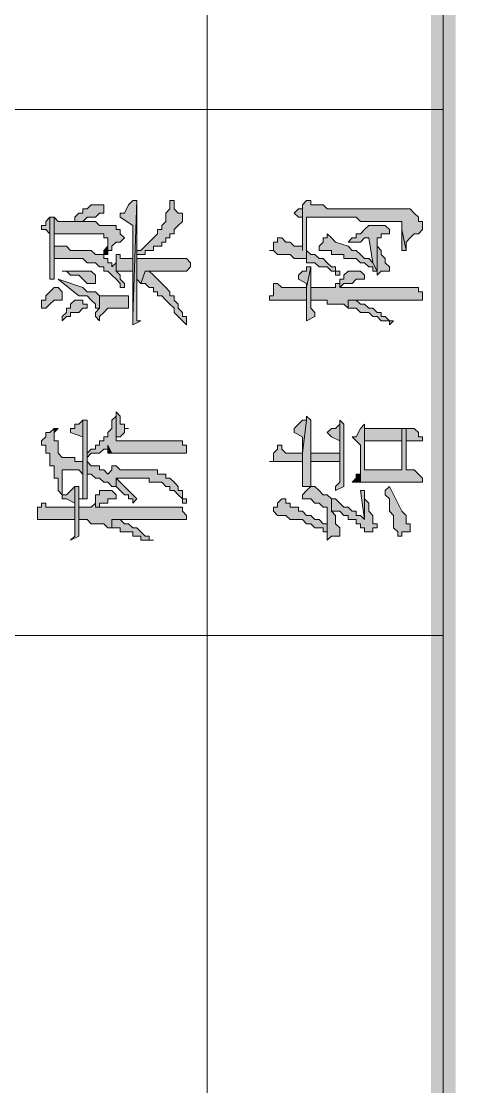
# Model space of a CAD drawing. Header units: millimetres. Extents: x 6 to 291, y 4 to 206.
# Drawn here: x 13.47 to 17.91, y 24.18 to 35.06 of the extents above; entities that cross this region are included whole.
import ezdxf

# ---------------------------------------------------------------- set-up
doc = ezdxf.new("R2010")
doc.units = ezdxf.units.MM
doc.layers.add('C00-00-00', color=7, linetype='Continuous')

msp = doc.modelspace()

# ---------------------------------------------------------------- hatches: boundary and pattern name
at = {"layer": 'C00-00-00'}
h = msp.add_hatch(color=256, dxfattribs=at)
h.dxf.hatch_style = 2
h.paths.add_polyline_path([(17.653, 8.636004), (17.907, 8.89001), (17.653, 201.083336)])
h = msp.add_hatch(color=256, dxfattribs=at)
h.dxf.hatch_style = 2
h.paths.add_polyline_path([(17.907, 8.89001), (17.653, 201.083336), (17.907, 200.787002)])
h = msp.add_hatch(color=256, dxfattribs=at)
h.dxf.hatch_style = 2
h.paths.add_polyline_path([(14.478, 33.062339), (14.605, 32.977672), (14.605, 32.046339), (14.647334, 33.231672), (14.605, 33.231672), (14.562667, 33.189339), (14.520334, 33.104672), (14.478, 33.104672)])
h = msp.add_hatch(color=256, dxfattribs=at)
h.dxf.hatch_style = 2
h.paths.add_polyline_path([(14.605, 31.961663), (14.689667, 32.003997), (14.647334, 32.003997), (14.647334, 33.231663), (14.605, 32.04633), (14.605, 32.003997)])
h = msp.add_hatch(color=256, dxfattribs=at)
h.dxf.hatch_style = 2
h.paths.add_polyline_path([(14.647334, 32.723665), (14.647334, 32.427331), (14.647334, 32.681331), (14.689667, 32.681331), (14.732, 32.681331), (14.732, 32.723665), (14.774334, 32.723665), (14.816667, 32.723665), (14.816667, 32.765998), (14.859, 32.765998), (14.901334, 32.765998), (14.901334, 32.808331), (14.943667, 32.808331), (14.943667, 32.850665), (14.986, 32.850665), (14.986, 32.892998), (15.028334, 32.892998), (15.028334, 32.935331), (15.070667, 32.977665), (15.113, 33.019998), (15.113, 33.062331), (15.113, 33.104665), (15.070667, 33.104665), (15.028334, 33.146998), (15.028334, 33.189331), (15.028334, 33.231665), (14.986, 33.231665), (14.986, 33.146998), (14.943667, 33.104665), (14.943667, 33.062331), (14.943667, 33.019998), (14.901334, 32.977665), (14.901334, 32.935331), (14.859, 32.935331), (14.859, 32.892998), (14.816667, 32.850665), (14.774334, 32.808331), (14.732, 32.765998), (14.689667, 32.723665)])
h = msp.add_hatch(color=256, dxfattribs=at)
h.dxf.hatch_style = 2
h.paths.add_polyline_path([(16.002, 32.723665), (16.044333, 32.723665), (16.086667, 32.681331), (16.171333, 32.681331), (16.213667, 32.681331), (16.256, 32.638998), (16.298333, 32.638998), (16.340667, 32.638998), (16.383, 32.638998), (16.383, 32.596665), (16.383, 33.062331), (16.425333, 33.062331), (16.806333, 33.062331), (16.848667, 33.062331), (16.891, 33.062331), (16.933333, 33.019998), (17.314333, 33.019998), (17.356667, 33.019998), (17.356667, 32.977665), (17.356667, 32.935331), (17.399, 32.723665), (17.399, 32.765998), (17.399, 32.808331), (17.441333, 32.850665), (17.483667, 32.892998), (17.526, 32.892998), (17.568333, 32.935331), (17.568333, 32.977665), (17.568333, 33.019998), (17.526, 33.019998), (17.526, 33.062331), (17.483667, 33.104665), (17.441333, 33.146998), (17.356667, 33.146998), (16.594667, 33.146998), (16.552333, 33.189331), (16.425333, 33.189331), (16.425333, 33.231665), (16.383, 33.231665), (16.340667, 33.189331), (16.340667, 32.723665), (16.340667, 32.765998), (16.298333, 32.765998), (16.256, 32.765998), (16.213667, 32.808331), (16.171333, 32.808331), (16.129, 32.850665), (16.086667, 32.850665), (16.086667, 32.808331), (16.044333, 32.808331), (16.044333, 32.765998), (16.044333, 32.723665)])
h = msp.add_hatch(color=256, dxfattribs=at)
h.dxf.hatch_style = 2
h.paths.add_polyline_path([(14.012333, 33.062339), (14.012333, 33.020006), (14.054666, 33.020006), (14.097, 33.020006), (14.139333, 33.062339), (14.181666, 33.062339), (14.224, 33.062339), (14.266333, 33.104672), (14.308666, 33.104672), (14.308666, 33.147006), (14.308666, 33.189339), (14.181666, 33.189339), (14.139333, 33.147006), (14.097, 33.147006), (14.097, 33.104672), (14.054666, 33.104672)])
h = msp.add_hatch(color=256, dxfattribs=at)
h.dxf.hatch_style = 2
h.paths.add_polyline_path([(16.256, 33.104665), (16.298333, 33.062332), (16.340666, 33.062332), (16.340666, 32.723665), (16.340666, 33.189332), (16.340666, 33.146999), (16.298333, 33.146999)])
h = msp.add_hatch(color=256, dxfattribs=at)
h.dxf.hatch_style = 2
h.paths.add_polyline_path([(13.673667, 32.935328), (13.716, 32.935328), (13.758333, 32.892995), (13.758333, 32.469661), (13.758333, 33.062328), (13.716, 33.019995), (13.716, 32.977661), (13.673667, 32.977661)])
h = msp.add_hatch(color=256, dxfattribs=at)
h.dxf.hatch_style = 2
h.paths.add_polyline_path([(13.758333, 32.427333), (13.800667, 32.427333), (13.800667, 32.469666), (13.800667, 33.062333), (13.758333, 33.062333)])
h = msp.add_hatch(color=256, dxfattribs=at)
h.dxf.hatch_style = 2
h.paths.add_polyline_path([(13.800667, 33.062339), (13.800667, 32.639006), (13.800667, 32.893006), (14.054667, 32.893006), (14.097, 32.893006), (14.308667, 32.893006), (14.308667, 32.850672), (14.351, 32.850672), (14.351, 32.808339), (14.351, 32.681339), (14.351, 32.723672), (14.393333, 32.723672), (14.393333, 32.766006), (14.435667, 32.808339), (14.478, 32.808339), (14.520333, 32.850672), (14.478, 32.893006), (14.478, 32.935339), (14.435667, 32.935339), (14.435667, 32.977672), (14.393333, 32.977672), (14.266333, 32.977672), (14.224, 33.020006), (14.012333, 33.020006), (14.012333, 33.062339), (14.012333, 33.020006), (13.97, 33.020006), (13.843, 33.020006)])
h = msp.add_hatch(color=256, dxfattribs=at)
h.dxf.hatch_style = 2
h.paths.add_polyline_path([(16.382999, 32.59667), (16.425333, 32.59667), (16.467666, 32.59667), (16.509999, 32.554336), (16.552333, 32.554336), (16.594666, 32.554336), (16.636999, 32.512003), (16.679333, 32.512003), (16.679333, 32.46967), (16.721666, 32.46967), (16.721666, 32.512003), (16.679333, 32.512003), (16.679333, 32.554336), (16.636999, 32.554336), (16.594666, 32.59667), (16.552333, 32.639003), (16.509999, 32.639003), (16.467666, 32.681336), (16.425333, 32.681336), (16.382999, 32.72367), (16.382999, 33.062336)])
h = msp.add_hatch(color=256, dxfattribs=at)
h.dxf.hatch_style = 2
h.paths.add_polyline_path([(13.800667, 32.638996), (13.927667, 32.638996), (13.97, 32.638996), (14.097, 32.638996), (14.139333, 32.596663), (14.181667, 32.596663), (14.224, 32.596663), (14.266333, 32.554329), (14.308667, 32.554329), (14.308667, 32.511996), (14.351, 32.511996), (14.393333, 32.469663), (14.435667, 32.427329), (14.478, 32.384996), (14.478, 32.342663), (14.520333, 32.342663), (14.520333, 32.384996), (14.478, 32.427329), (14.478, 32.469663), (14.435667, 32.511996), (14.435667, 32.596663), (14.393333, 32.554329), (14.393333, 32.596663), (14.351, 32.596663), (14.351, 32.638996), (14.308667, 32.638996), (14.308667, 32.681329), (14.266333, 32.681329), (14.224, 32.681329), (14.181667, 32.723663), (14.139333, 32.723663), (14.097, 32.723663), (13.97, 32.723663), (13.927667, 32.765996), (13.800667, 32.765996), (13.800667, 32.892996)])
h = msp.add_hatch(color=256, dxfattribs=at)
h.dxf.hatch_style = 2
h.paths.add_polyline_path([(16.510001, 32.723665), (16.552334, 32.723665), (16.594667, 32.723665), (16.637001, 32.723665), (16.637001, 32.681331), (16.679334, 32.681331), (16.721667, 32.681331), (16.764001, 32.681331), (16.764001, 32.638998), (16.806334, 32.638998), (16.848667, 32.638998), (16.891001, 32.638998), (16.933334, 32.596665), (16.975667, 32.596665), (17.018001, 32.554331), (17.060334, 32.554331), (17.060334, 32.511998), (17.102667, 32.511998), (17.060334, 32.596665), (17.018001, 32.638998), (16.975667, 32.638998), (16.933334, 32.681331), (16.891001, 32.723665), (16.848667, 32.723665), (16.806334, 32.765998), (16.679334, 32.808331), (16.637001, 32.850665), (16.594667, 32.892998), (16.594667, 32.850665), (16.552334, 32.850665), (16.552334, 32.808331), (16.510001, 32.765998)])
h = msp.add_hatch(color=256, dxfattribs=at)
h.dxf.hatch_style = 2
h.paths.add_polyline_path([(16.806333, 32.808333), (16.848667, 32.808333), (16.891, 32.808333), (16.933333, 32.808333), (16.975667, 32.850666), (17.018, 32.850666), (17.060333, 32.596666), (17.102667, 32.512), (17.102667, 32.850666), (17.145, 32.850666), (17.145, 32.893), (17.229667, 32.893), (17.229667, 32.935333), (17.187333, 32.977666), (17.145, 32.977666), (17.102667, 32.977666), (17.060333, 32.977666), (17.018, 32.977666), (16.975667, 32.935333), (16.933333, 32.893), (16.891, 32.893), (16.891, 32.850666), (16.848667, 32.850666)])
h = msp.add_hatch(color=256, dxfattribs=at)
h.dxf.hatch_style = 2
h.paths.add_polyline_path([(17.356666, 32.723665), (17.398999, 32.723665), (17.356666, 32.935331), (17.356666, 32.808331)])
h = msp.add_hatch(color=256, dxfattribs=at)
h.dxf.hatch_style = 2
h.paths.add_polyline_path([(14.308667, 32.681338), (14.351001, 32.681338), (14.351001, 32.808333), (14.351001, 32.766007), (14.308667, 32.723665)])
h = msp.add_hatch(color=256, dxfattribs=at)
h.dxf.hatch_style = 2
h.paths.add_polyline_path([(17.102666, 32.512001), (17.102666, 32.469668), (17.145, 32.512001), (17.187333, 32.512001), (17.229666, 32.512001), (17.229666, 32.554334), (17.187333, 32.596668), (17.187333, 32.639001), (17.145, 32.681334), (17.145, 32.723668), (17.102666, 32.766001), (17.102666, 32.808334), (17.102666, 32.850668)])
h = msp.add_hatch(color=256, dxfattribs=at)
h.dxf.hatch_style = 2
h.paths.add_polyline_path([(14.435667, 32.59667), (14.435667, 32.512003), (14.478, 32.512003), (14.605, 32.512003), (14.605, 32.639003), (14.478, 32.639003), (14.478, 32.681336), (14.435667, 32.681336), (14.435667, 32.639003)])
h = msp.add_hatch(color=256, dxfattribs=at)
h.dxf.hatch_style = 2
h.paths.add_polyline_path([(14.647334, 32.427333), (14.689667, 32.384999), (14.732, 32.511999), (15.155334, 32.511999), (15.197667, 32.554333), (15.197667, 32.596666), (15.155334, 32.638999), (14.647334, 32.638999), (14.647334, 32.681333)])
h = msp.add_hatch(color=256, dxfattribs=at)
h.dxf.hatch_style = 2
h.paths.add_polyline_path([(13.885333, 32.512001), (13.927667, 32.512001), (13.97, 32.469668), (14.012333, 32.469668), (14.054667, 32.469668), (14.097, 32.427334), (14.139333, 32.385001), (14.181667, 32.385001), (14.224, 32.385001), (14.224, 32.427334), (14.224, 32.469668), (14.181667, 32.512001), (14.054667, 32.512001), (14.012333, 32.512001)])
h = msp.add_hatch(color=256, dxfattribs=at)
h.dxf.hatch_style = 2
h.paths.add_polyline_path([(14.689667, 32.385006), (14.732, 32.385006), (14.774333, 32.342673), (14.816667, 32.342673), (14.816667, 32.30034), (14.859, 32.30034), (14.859, 32.258006), (14.901333, 32.258006), (14.943667, 32.215673), (14.986, 32.17334), (15.028333, 32.131006), (15.028333, 32.088673), (15.070667, 32.04634), (15.113, 32.004006), (15.155333, 31.961673), (15.155333, 32.004006), (15.155333, 32.04634), (15.113, 32.04634), (15.113, 32.088673), (15.070667, 32.131006), (15.070667, 32.17334), (15.028333, 32.215673), (15.028333, 32.258006), (14.986, 32.258006), (14.986, 32.30034), (14.943667, 32.342673), (14.901333, 32.385006), (14.859, 32.42734), (14.816667, 32.469673), (14.774333, 32.512006), (14.732, 32.512006)])
h = msp.add_hatch(color=256, dxfattribs=at)
h.dxf.hatch_style = 2
h.paths.add_polyline_path([(16.298333, 32.427333), (16.382999, 32.384999), (16.382999, 32.342666), (16.425333, 32.554333), (16.382999, 32.554333), (16.382999, 32.511999), (16.340666, 32.511999), (16.298333, 32.469666)])
h = msp.add_hatch(color=256, dxfattribs=at)
h.dxf.hatch_style = 2
h.paths.add_polyline_path([(16.382999, 32.004006), (16.467666, 32.046339), (16.467666, 32.088672), (16.425333, 32.131006), (16.425333, 32.554339), (16.382999, 32.342672)])
h = msp.add_hatch(color=256, dxfattribs=at)
h.dxf.hatch_style = 2
h.paths.add_polyline_path([(16.721667, 32.385006), (16.721667, 32.342673), (16.764, 32.385006), (16.806334, 32.385006), (16.848667, 32.385006), (16.891, 32.42734), (16.933334, 32.42734), (16.975667, 32.42734), (16.975667, 32.469673), (16.933334, 32.512006), (16.806334, 32.512006), (16.764, 32.469673), (16.764, 32.42734), (16.721667, 32.42734)])
h = msp.add_hatch(color=256, dxfattribs=at)
h.dxf.hatch_style = 2
h.paths.add_polyline_path([(13.673667, 32.131001), (13.716, 32.131001), (13.758333, 32.173334), (13.800667, 32.215667), (13.843, 32.215667), (13.885333, 32.215667), (13.885333, 32.258001), (13.885333, 32.300334), (13.843, 32.342667), (13.800667, 32.342667), (13.758333, 32.300334), (13.716, 32.258001), (13.716, 32.215667), (13.673667, 32.215667), (13.673667, 32.173334)])
h = msp.add_hatch(color=256, dxfattribs=at)
h.dxf.hatch_style = 2
h.paths.add_polyline_path([(13.843, 32.427333), (14.054667, 32.257999), (14.097, 32.257999), (14.139333, 32.257999), (14.181667, 32.215666), (14.224, 32.173333), (14.224, 32.130999), (14.266333, 32.130999), (14.266333, 32.257999), (14.224, 32.300333), (14.181667, 32.300333), (14.139333, 32.300333), (14.097, 32.342666)])
h = msp.add_hatch(color=256, dxfattribs=at)
h.dxf.hatch_style = 2
h.paths.add_polyline_path([(16.002, 32.215669), (16.383, 32.215669), (16.383, 32.088669), (16.383, 32.342669), (16.129, 32.342669), (16.086667, 32.385002), (16.044333, 32.385002), (16.044333, 32.342669), (16.044333, 32.300336), (16.044333, 32.258002), (16.002, 32.258002)])
h = msp.add_hatch(color=256, dxfattribs=at)
h.dxf.hatch_style = 2
h.paths.add_polyline_path([(16.425334, 32.342664), (16.425334, 32.215664), (16.467667, 32.215664), (16.510001, 32.215664), (16.552334, 32.215664), (16.594667, 32.215664), (16.594667, 32.173331), (16.679334, 32.173331), (16.721667, 32.173331), (16.764001, 32.173331), (16.806334, 32.130997), (16.806334, 32.215664), (17.568334, 32.215664), (17.568334, 32.257997), (17.568334, 32.300331), (17.526001, 32.300331), (17.526001, 32.342664), (16.721667, 32.342664), (16.721667, 32.384997), (16.679334, 32.384997), (16.679334, 32.342664)])
h = msp.add_hatch(color=256, dxfattribs=at)
h.dxf.hatch_style = 2
h.paths.add_polyline_path([(14.223999, 32.046332), (14.266333, 32.003999), (14.266333, 32.046332), (14.308666, 32.088665), (14.350999, 32.130999), (14.520333, 32.130999), (14.562666, 32.130999), (14.562666, 32.173332), (14.562666, 32.215665), (14.562666, 32.257999), (14.477999, 32.257999), (14.435666, 32.257999), (14.350999, 32.257999), (14.308666, 32.257999), (14.266333, 32.257999), (14.266333, 32.130999), (14.223999, 32.088665)])
h = msp.add_hatch(color=256, dxfattribs=at)
h.dxf.hatch_style = 2
h.paths.add_polyline_path([(13.885333, 32.004006), (13.927667, 32.046339), (13.97, 32.046339), (13.97, 32.088672), (14.012333, 32.088672), (14.054667, 32.088672), (14.097, 32.131006), (14.139333, 32.131006), (14.139333, 32.173339), (14.097, 32.173339), (14.097, 32.215672), (14.012333, 32.215672), (13.97, 32.173339), (13.97, 32.131006), (13.927667, 32.131006), (13.927667, 32.088672), (13.885333, 32.046339)])
h = msp.add_hatch(color=256, dxfattribs=at)
h.dxf.hatch_style = 2
h.paths.add_polyline_path([(16.806333, 32.131001), (16.848667, 32.131001), (16.891, 32.131001), (16.933333, 32.088667), (16.975667, 32.088667), (17.018, 32.088667), (17.060333, 32.046334), (17.102667, 32.046334), (17.145, 32.004001), (17.187333, 32.004001), (17.229667, 32.004001), (17.229667, 31.961667), (17.272, 32.004001), (17.229667, 32.004001), (17.187333, 32.046334), (17.145, 32.046334), (17.145, 32.088667), (17.102667, 32.088667), (17.060333, 32.131001), (17.018, 32.131001), (16.975667, 32.173334), (16.933333, 32.173334), (16.891, 32.215667), (16.848667, 32.215667), (16.806333, 32.215667)])
h = msp.add_hatch(color=256, dxfattribs=at)
h.dxf.hatch_style = 2
h.paths.add_polyline_path([(14.139333, 30.64934), (14.139333, 30.607007), (14.181666, 30.64934), (14.224, 30.64934), (14.266333, 30.64934), (14.308666, 30.691674), (14.351, 30.691674), (14.351, 30.734007), (14.393333, 30.64934), (15.155333, 30.64934), (15.155333, 30.691674), (15.155333, 30.734007), (15.113, 30.734007), (15.113, 30.77634), (15.070666, 30.77634), (14.435666, 30.77634), (14.435666, 31.072674), (14.435666, 31.03034), (14.393333, 30.988007), (14.393333, 30.945674), (14.393333, 30.90334), (14.351, 30.861007), (14.351, 30.818674), (14.308666, 30.818674), (14.308666, 30.77634), (14.266333, 30.77634), (14.266333, 30.734007), (14.224, 30.734007), (14.224, 30.691674), (14.181666, 30.691674)])
h = msp.add_hatch(color=256, dxfattribs=at)
h.dxf.hatch_style = 2
h.paths.add_polyline_path([(14.435667, 31.072667), (14.435667, 30.776334), (14.435667, 30.818667), (14.478, 30.818667), (14.520334, 30.861001), (14.520334, 30.903334), (14.562667, 30.903334), (14.520334, 30.903334), (14.520334, 30.945667), (14.478, 30.945667), (14.478, 30.988001), (14.478, 31.030334)])
h = msp.add_hatch(color=256, dxfattribs=at)
h.dxf.hatch_style = 2
h.paths.add_polyline_path([(13.97, 30.861004), (14.097, 30.81867), (14.097, 30.226004), (14.097, 30.988004), (14.054666, 30.94567), (14.012333, 30.94567), (14.012333, 30.903337), (13.97, 30.903337)])
h = msp.add_hatch(color=256, dxfattribs=at)
h.dxf.hatch_style = 2
h.paths.add_polyline_path([(14.054666, 30.183671), (14.139333, 30.183671), (14.139333, 30.226004), (14.139333, 30.988004), (14.097, 30.988004), (14.097, 30.183671)])
h = msp.add_hatch(color=256, dxfattribs=at)
h.dxf.hatch_style = 2
h.paths.add_polyline_path([(16.256, 30.861004), (16.340666, 30.81867), (16.340666, 30.649337), (16.383, 30.988004), (16.340666, 30.988004), (16.256, 30.903337)])
h = msp.add_hatch(color=256, dxfattribs=at)
h.dxf.hatch_style = 2
h.paths.add_polyline_path([(16.340666, 30.310666), (16.425333, 30.310666), (16.425333, 30.987999), (16.382999, 31.030333), (16.382999, 30.987999), (16.340666, 30.649333)])
h = msp.add_hatch(color=256, dxfattribs=at)
h.dxf.hatch_style = 2
h.paths.add_polyline_path([(16.594667, 30.861004), (16.637, 30.81867), (16.721667, 30.776337), (16.721667, 30.353004), (16.721667, 30.94567), (16.679334, 30.903337), (16.637, 30.903337)])
h = msp.add_hatch(color=256, dxfattribs=at)
h.dxf.hatch_style = 2
h.paths.add_polyline_path([(16.679334, 30.26834), (16.764, 30.310673), (16.764, 30.945673), (16.721667, 30.988006), (16.721667, 30.945673), (16.721667, 30.353006), (16.679334, 30.310673)])
h = msp.add_hatch(color=256, dxfattribs=at)
h.dxf.hatch_style = 2
h.paths.add_polyline_path([(16.848667, 30.818661), (16.891, 30.776328), (16.933333, 30.733995), (16.933333, 30.352995), (16.975667, 30.352995), (17.568333, 30.352995), (17.568333, 30.395328), (17.526, 30.437661), (17.483667, 30.479995), (17.399, 30.479995), (17.399, 30.776328), (17.399, 30.903328), (17.356667, 30.903328), (17.356667, 30.479995), (16.975667, 30.479995), (16.975667, 30.776328), (16.975667, 30.903328), (16.975667, 30.945661), (16.933333, 30.903328), (16.891, 30.818661)])
h = msp.add_hatch(color=256, dxfattribs=at)
h.dxf.hatch_style = 2
h.paths.add_polyline_path([(13.673667, 30.776335), (13.673667, 30.734002), (13.716, 30.734002), (13.716, 30.691669), (13.716, 30.649335), (13.758333, 30.649335), (13.758333, 30.607002), (13.758333, 30.522335), (13.800667, 30.522335), (13.800667, 30.480002), (13.800667, 30.395335), (13.843, 30.395335), (13.843, 30.353002), (13.843, 30.310669), (13.843, 30.268335), (13.885333, 30.226002), (13.885333, 30.480002), (13.927667, 30.480002), (13.97, 30.480002), (14.012333, 30.480002), (14.054667, 30.480002), (14.097, 30.437669), (14.097, 30.564669), (14.054667, 30.564669), (14.012333, 30.564669), (14.012333, 30.607002), (13.97, 30.607002), (13.927667, 30.607002), (13.885333, 30.607002), (13.843, 30.649335), (13.843, 30.691669), (13.843, 30.776335), (13.800667, 30.776335), (13.800667, 30.903335), (13.758333, 30.861002), (13.716, 30.861002), (13.716, 30.818669)])
h = msp.add_hatch(color=256, dxfattribs=at)
h.dxf.hatch_style = 2
h.paths.add_polyline_path([(13.800667, 30.90333), (13.800667, 30.818661), (13.800667, 30.861004), (13.843, 30.90333)])
h = msp.add_hatch(color=256, dxfattribs=at)
h.dxf.hatch_style = 2
h.paths.add_polyline_path([(16.975668, 30.90333), (16.975668, 30.77633), (17.356668, 30.77633), (17.356668, 30.479997), (17.356668, 30.90333), (17.018001, 30.90333)])
h = msp.add_hatch(color=256, dxfattribs=at)
h.dxf.hatch_style = 2
h.paths.add_polyline_path([(17.399001, 30.90333), (17.399001, 30.77633), (17.526001, 30.77633), (17.568334, 30.77633), (17.568334, 30.818663), (17.526001, 30.818663), (17.526001, 30.860997), (17.483667, 30.90333)])
h = msp.add_hatch(color=256, dxfattribs=at)
h.dxf.hatch_style = 2
h.paths.add_polyline_path([(14.351001, 30.64934), (14.393334, 30.64934), (14.351001, 30.734009), (14.351001, 30.691666)])
h = msp.add_hatch(color=256, dxfattribs=at)
h.dxf.hatch_style = 2
h.paths.add_polyline_path([(16.002, 30.564672), (16.340667, 30.564672), (16.340667, 30.395338), (16.340667, 30.649338), (16.171333, 30.649338), (16.129, 30.691672), (16.129, 30.734005), (16.086667, 30.734005), (16.086667, 30.691672), (16.044333, 30.649338), (16.044333, 30.607005), (16.044333, 30.564672)])
h = msp.add_hatch(color=256, dxfattribs=at)
h.dxf.hatch_style = 2
h.paths.add_polyline_path([(16.721667, 30.564672), (16.721667, 30.64934), (16.425334, 30.64934), (16.425334, 30.564672)])
h = msp.add_hatch(color=256, dxfattribs=at)
h.dxf.hatch_style = 2
h.paths.add_polyline_path([(14.139333, 30.564672), (14.139333, 30.437672), (14.181666, 30.437672), (14.224, 30.395338), (14.266333, 30.395338), (14.308666, 30.353005), (14.351, 30.353005), (14.393333, 30.310672), (14.435666, 30.310672), (14.435666, 30.395338), (14.774333, 30.395338), (14.774333, 30.353005), (14.816666, 30.353005), (14.859, 30.353005), (14.901333, 30.353005), (14.943666, 30.310672), (14.986, 30.310672), (14.986, 30.268338), (15.028333, 30.268338), (15.070666, 30.226005), (15.113, 30.183672), (15.113, 30.141338), (15.155333, 30.141338), (15.155333, 30.183672), (15.113, 30.183672), (15.113, 30.226005), (15.113, 30.268338), (15.070666, 30.268338), (15.070666, 30.310672), (15.028333, 30.353005), (14.986, 30.395338), (14.943666, 30.395338), (14.943666, 30.437672), (14.901333, 30.437672), (14.859, 30.437672), (14.859, 30.480005), (14.774333, 30.480005), (14.478, 30.480005), (14.435666, 30.522338), (14.393333, 30.522338), (14.393333, 30.480005), (14.351, 30.437672), (14.308666, 30.480005), (14.266333, 30.480005), (14.266333, 30.522338), (14.224, 30.522338), (14.181666, 30.522338)])
h = msp.add_hatch(color=256, dxfattribs=at)
h.dxf.hatch_style = 2
h.paths.add_polyline_path([(13.885333, 30.225997), (13.885333, 30.268331), (13.885333, 30.395331), (13.885333, 30.437664), (13.885333, 30.479997)])
h = msp.add_hatch(color=256, dxfattribs=at)
h.dxf.hatch_style = 2
h.paths.add_polyline_path([(14.435667, 30.310666), (14.478, 30.268333), (14.520334, 30.225999), (14.562667, 30.225999), (14.562667, 30.183666), (14.605, 30.183666), (14.605, 30.141333), (14.647334, 30.183666), (14.605, 30.225999), (14.562667, 30.268333), (14.520334, 30.310666), (14.478, 30.352999), (14.435667, 30.395333)])
h = msp.add_hatch(color=256, dxfattribs=at)
h.dxf.hatch_style = 2
h.paths.add_polyline_path([(16.848667, 30.353008), (16.933333, 30.353008), (16.933333, 30.480008), (16.933333, 30.437675), (16.891, 30.437675), (16.891, 30.395342)])
h = msp.add_hatch(color=256, dxfattribs=at)
h.dxf.hatch_style = 2
h.paths.add_polyline_path([(13.885333, 30.183671), (13.927667, 30.183671), (14.012333, 30.141338), (14.012333, 30.099004), (14.012333, 30.310671), (13.927667, 30.226004), (13.885333, 30.226004)])
h = msp.add_hatch(color=256, dxfattribs=at)
h.dxf.hatch_style = 2
h.paths.add_polyline_path([(13.97, 29.760328), (14.054666, 29.802661), (14.054666, 30.310661), (14.012333, 30.310661), (14.012333, 30.098995), (14.012333, 29.802661)])
h = msp.add_hatch(color=256, dxfattribs=at)
h.dxf.hatch_style = 2
h.paths.add_polyline_path([(16.340666, 30.183671), (16.382999, 30.183671), (16.425333, 30.183671), (16.467666, 30.141338), (16.509999, 30.141338), (16.552333, 30.099004), (16.594666, 30.099004), (16.594666, 29.929671), (16.594666, 29.760338), (16.636999, 29.802671), (16.679333, 29.802671), (16.721666, 29.802671), (16.721666, 29.845004), (16.721666, 29.887338), (16.679333, 29.929671), (16.679333, 29.972004), (16.679333, 30.014338), (16.636999, 30.056671), (16.636999, 30.183671), (16.594666, 30.226004), (16.552333, 30.226004), (16.509999, 30.268338), (16.467666, 30.310671), (16.425333, 30.310671), (16.382999, 30.268338), (16.340666, 30.226004)])
h = msp.add_hatch(color=256, dxfattribs=at)
h.dxf.hatch_style = 2
h.paths.add_polyline_path([(17.187333, 30.26834), (17.187333, 30.226006), (17.229666, 30.183673), (17.229666, 30.14134), (17.229666, 30.099006), (17.229666, 30.056673), (17.272, 30.01434), (17.272, 29.972006), (17.272, 29.929673), (17.272, 29.88734), (17.314333, 29.845006), (17.314333, 29.802673), (17.356666, 29.802673), (17.356666, 29.845006), (17.399, 29.845006), (17.441333, 29.845006), (17.441333, 29.88734), (17.441333, 29.929673), (17.399, 29.929673), (17.399, 29.972006), (17.399, 30.01434), (17.356666, 30.056673), (17.229666, 30.310673)])
h = msp.add_hatch(color=256, dxfattribs=at)
h.dxf.hatch_style = 2
h.paths.add_polyline_path([(14.054666, 30.099002), (14.054666, 29.972002), (14.139333, 29.972002), (14.181666, 29.929669), (14.224, 29.929669), (14.266333, 29.929669), (14.308666, 29.929669), (14.351, 29.887336), (14.393333, 29.887336), (14.393333, 29.972002), (15.155333, 29.972002), (15.155333, 30.014336), (15.113, 30.056669), (15.113, 30.099002), (15.070666, 30.099002), (14.224, 30.099002), (14.224, 30.183669), (14.224, 30.141336), (14.181666, 30.099002)])
h = msp.add_hatch(color=256, dxfattribs=at)
h.dxf.hatch_style = 2
h.paths.add_polyline_path([(14.223999, 30.183671), (14.223999, 30.099004), (14.266333, 30.099004), (14.266333, 30.141338), (14.308666, 30.141338), (14.350999, 30.141338), (14.350999, 30.183671), (14.393333, 30.183671), (14.435666, 30.183671), (14.435666, 30.226004), (14.393333, 30.268338), (14.350999, 30.268338), (14.308666, 30.268338), (14.266333, 30.268338), (14.266333, 30.226004), (14.223999, 30.226004)])
h = msp.add_hatch(color=256, dxfattribs=at)
h.dxf.hatch_style = 2
h.paths.add_polyline_path([(16.044333, 30.056676), (16.086666, 30.014343), (16.129, 30.014343), (16.171333, 30.014343), (16.213666, 29.97201), (16.256, 29.97201), (16.298333, 29.97201), (16.340666, 29.97201), (16.383, 29.929676), (16.425333, 29.929676), (16.467666, 29.887343), (16.51, 29.887343), (16.552333, 29.887343), (16.552333, 29.84501), (16.594666, 29.84501), (16.594666, 29.802676), (16.594666, 29.760343), (16.594666, 29.929676), (16.552333, 29.929676), (16.51, 29.97201), (16.467666, 29.97201), (16.425333, 30.014343), (16.383, 30.014343), (16.340666, 30.056676), (16.298333, 30.056676), (16.298333, 30.09901), (16.256, 30.09901), (16.213666, 30.09901), (16.213666, 30.141343), (16.171333, 30.141343), (16.171333, 30.183676), (16.129, 30.183676), (16.086666, 30.141343), (16.086666, 30.09901), (16.044333, 30.09901)])
h = msp.add_hatch(color=256, dxfattribs=at)
h.dxf.hatch_style = 2
h.paths.add_polyline_path([(16.637, 30.183671), (16.637, 30.056671), (16.679334, 30.056671), (16.721667, 30.056671), (16.764, 30.014338), (16.806334, 30.014338), (16.806334, 29.972004), (16.848667, 29.972004), (16.891, 29.972004), (16.891, 29.929671), (16.933334, 29.929671), (16.933334, 29.887338), (16.975667, 29.887338), (16.975667, 29.845004), (17.060334, 29.845004), (17.060334, 29.887338), (17.102667, 29.887338), (17.102667, 29.929671), (17.060334, 29.929671), (17.060334, 29.972004), (17.060334, 30.014338), (17.018, 30.056671), (17.018, 30.099004), (17.018, 30.141338), (16.975667, 30.183671), (16.975667, 30.226004), (16.975667, 30.268338), (16.975667, 29.972004), (16.933334, 30.014338), (16.891, 30.014338), (16.891, 30.056671), (16.848667, 30.056671), (16.806334, 30.099004), (16.764, 30.099004), (16.721667, 30.141338), (16.679334, 30.183671)])
h = msp.add_hatch(color=256, dxfattribs=at)
h.dxf.hatch_style = 2
h.paths.add_polyline_path([(16.933333, 30.26834), (16.975668, 29.972008), (16.975668, 30.26834)])
h = msp.add_hatch(color=256, dxfattribs=at)
h.dxf.hatch_style = 2
h.paths.add_polyline_path([(13.631333, 29.972008), (14.012333, 29.972008), (14.012333, 29.845008), (14.012333, 30.099008), (13.716, 30.099008), (13.716, 30.141341), (13.673667, 30.141341), (13.673667, 30.099008), (13.631333, 30.099008), (13.631333, 30.056674), (13.631333, 30.014341)])
h = msp.add_hatch(color=256, dxfattribs=at)
h.dxf.hatch_style = 2
h.paths.add_polyline_path([(14.393334, 29.887339), (14.435667, 29.887339), (14.478001, 29.887339), (14.478001, 29.845006), (14.520334, 29.845006), (14.562667, 29.845006), (14.605001, 29.845006), (14.605001, 29.802672), (14.647334, 29.802672), (14.689667, 29.802672), (14.689667, 29.760339), (14.732001, 29.760339), (14.774334, 29.760339), (14.816667, 29.760339), (14.774334, 29.760339), (14.774334, 29.802672), (14.732001, 29.802672), (14.689667, 29.845006), (14.647334, 29.887339), (14.605001, 29.887339), (14.562667, 29.929672), (14.520334, 29.929672), (14.478001, 29.972006), (14.435667, 29.972006), (14.393334, 29.972006)])

# ---------------------------------------------------------------- linework, layer by layer
at = {"layer": 'C00-00-00', "lineweight": 15}
for points in [[(17.779999, 141.859001), (17.779999, 8.762999)], [(15.367001, 28.786663), (15.367001, 48.810328)], [(17.779999, 34.162999), (10.583333, 34.162999)], [(17.779999, 28.786663), (10.583333, 28.786663)], [(17.779999, 28.786663), (10.583333, 28.786663)], [(15.367001, 8.762999), (15.367001, 28.786663)]]:
    msp.add_lwpolyline(points, dxfattribs=at)
at = {"layer": 'C00-00-00', "lineweight": 13}
for points in [[(14.478, 33.062339), (14.605, 32.977672), (14.605, 32.046339), (14.647334, 33.231672), (14.605, 33.231672), (14.562667, 33.189339), (14.520334, 33.104672), (14.478, 33.104672)], [(14.605, 31.961663), (14.689667, 32.003997), (14.647334, 32.003997), (14.647334, 33.231663), (14.605, 32.04633), (14.605, 32.003997)], [(14.647334, 32.723665), (14.647334, 32.427331), (14.647334, 32.681331), (14.689667, 32.681331), (14.732, 32.681331), (14.732, 32.723665), (14.774334, 32.723665), (14.816667, 32.723665), (14.816667, 32.765998), (14.859, 32.765998), (14.901334, 32.765998), (14.901334, 32.808331), (14.943667, 32.808331), (14.943667, 32.850665), (14.986, 32.850665), (14.986, 32.892998), (15.028334, 32.892998), (15.028334, 32.935331), (15.070667, 32.977665), (15.113, 33.019998), (15.113, 33.062331), (15.113, 33.104665), (15.070667, 33.104665), (15.028334, 33.146998), (15.028334, 33.189331), (15.028334, 33.231665), (14.986, 33.231665), (14.986, 33.146998), (14.943667, 33.104665), (14.943667, 33.062331), (14.943667, 33.019998), (14.901334, 32.977665), (14.901334, 32.935331), (14.859, 32.935331), (14.859, 32.892998), (14.816667, 32.850665), (14.774334, 32.808331), (14.732, 32.765998), (14.689667, 32.723665)], [(16.002, 32.723665), (16.044333, 32.723665), (16.086667, 32.681331), (16.171333, 32.681331), (16.213667, 32.681331), (16.256, 32.638998), (16.298333, 32.638998), (16.340667, 32.638998), (16.383, 32.638998), (16.383, 32.596665), (16.383, 33.062331), (16.425333, 33.062331), (16.806333, 33.062331), (16.848667, 33.062331), (16.891, 33.062331), (16.933333, 33.019998), (17.314333, 33.019998), (17.356667, 33.019998), (17.356667, 32.977665), (17.356667, 32.935331), (17.399, 32.723665), (17.399, 32.765998), (17.399, 32.808331), (17.441333, 32.850665), (17.483667, 32.892998), (17.526, 32.892998), (17.568333, 32.935331), (17.568333, 32.977665), (17.568333, 33.019998), (17.526, 33.019998), (17.526, 33.062331), (17.483667, 33.104665), (17.441333, 33.146998), (17.356667, 33.146998), (16.594667, 33.146998), (16.552333, 33.189331), (16.425333, 33.189331), (16.425333, 33.231665), (16.383, 33.231665), (16.340667, 33.189331), (16.340667, 32.723665), (16.340667, 32.765998), (16.298333, 32.765998), (16.256, 32.765998), (16.213667, 32.808331), (16.171333, 32.808331), (16.129, 32.850665), (16.086667, 32.850665), (16.086667, 32.808331), (16.044333, 32.808331), (16.044333, 32.765998), (16.044333, 32.723665)], [(14.012333, 33.062339), (14.012333, 33.020006), (14.054666, 33.020006), (14.097, 33.020006), (14.139333, 33.062339), (14.181666, 33.062339), (14.224, 33.062339), (14.266333, 33.104672), (14.308666, 33.104672), (14.308666, 33.147006), (14.308666, 33.189339), (14.181666, 33.189339), (14.139333, 33.147006), (14.097, 33.147006), (14.097, 33.104672), (14.054666, 33.104672)], [(16.256, 33.104665), (16.298333, 33.062332), (16.340666, 33.062332), (16.340666, 32.723665), (16.340666, 33.189332), (16.340666, 33.146999), (16.298333, 33.146999)], [(13.673667, 32.935328), (13.716, 32.935328), (13.758333, 32.892995), (13.758333, 32.469661), (13.758333, 33.062328), (13.716, 33.019995), (13.716, 32.977661), (13.673667, 32.977661)], [(13.758333, 32.427333), (13.800667, 32.427333), (13.800667, 32.469666), (13.800667, 33.062333), (13.758333, 33.062333)], [(13.800667, 33.062339), (13.800667, 32.639006), (13.800667, 32.893006), (14.054667, 32.893006), (14.097, 32.893006), (14.308667, 32.893006), (14.308667, 32.850672), (14.351, 32.850672), (14.351, 32.808339), (14.351, 32.681339), (14.351, 32.723672), (14.393333, 32.723672), (14.393333, 32.766006), (14.435667, 32.808339), (14.478, 32.808339), (14.520333, 32.850672), (14.478, 32.893006), (14.478, 32.935339), (14.435667, 32.935339), (14.435667, 32.977672), (14.393333, 32.977672), (14.266333, 32.977672), (14.224, 33.020006), (14.012333, 33.020006), (14.012333, 33.062339), (14.012333, 33.020006), (13.97, 33.020006), (13.843, 33.020006)], [(16.382999, 32.59667), (16.425333, 32.59667), (16.467666, 32.59667), (16.509999, 32.554336), (16.552333, 32.554336), (16.594666, 32.554336), (16.636999, 32.512003), (16.679333, 32.512003), (16.679333, 32.46967), (16.721666, 32.46967), (16.721666, 32.512003), (16.679333, 32.512003), (16.679333, 32.554336), (16.636999, 32.554336), (16.594666, 32.59667), (16.552333, 32.639003), (16.509999, 32.639003), (16.467666, 32.681336), (16.425333, 32.681336), (16.382999, 32.72367), (16.382999, 33.062336)], [(13.800667, 32.638996), (13.927667, 32.638996), (13.97, 32.638996), (14.097, 32.638996), (14.139333, 32.596663), (14.181667, 32.596663), (14.224, 32.596663), (14.266333, 32.554329), (14.308667, 32.554329), (14.308667, 32.511996), (14.351, 32.511996), (14.393333, 32.469663), (14.435667, 32.427329), (14.478, 32.384996), (14.478, 32.342663), (14.520333, 32.342663), (14.520333, 32.384996), (14.478, 32.427329), (14.478, 32.469663), (14.435667, 32.511996), (14.435667, 32.596663), (14.393333, 32.554329), (14.393333, 32.596663), (14.351, 32.596663), (14.351, 32.638996), (14.308667, 32.638996), (14.308667, 32.681329), (14.266333, 32.681329), (14.224, 32.681329), (14.181667, 32.723663), (14.139333, 32.723663), (14.097, 32.723663), (13.97, 32.723663), (13.927667, 32.765996), (13.800667, 32.765996), (13.800667, 32.892996)], [(16.510001, 32.723665), (16.552334, 32.723665), (16.594667, 32.723665), (16.637001, 32.723665), (16.637001, 32.681331), (16.679334, 32.681331), (16.721667, 32.681331), (16.764001, 32.681331), (16.764001, 32.638998), (16.806334, 32.638998), (16.848667, 32.638998), (16.891001, 32.638998), (16.933334, 32.596665), (16.975667, 32.596665), (17.018001, 32.554331), (17.060334, 32.554331), (17.060334, 32.511998), (17.102667, 32.511998), (17.060334, 32.596665), (17.018001, 32.638998), (16.975667, 32.638998), (16.933334, 32.681331), (16.891001, 32.723665), (16.848667, 32.723665), (16.806334, 32.765998), (16.679334, 32.808331), (16.637001, 32.850665), (16.594667, 32.892998), (16.594667, 32.850665), (16.552334, 32.850665), (16.552334, 32.808331), (16.510001, 32.765998)], [(16.806333, 32.808333), (16.848667, 32.808333), (16.891, 32.808333), (16.933333, 32.808333), (16.975667, 32.850666), (17.018, 32.850666), (17.060333, 32.596666), (17.102667, 32.512), (17.102667, 32.850666), (17.145, 32.850666), (17.145, 32.893), (17.229667, 32.893), (17.229667, 32.935333), (17.187333, 32.977666), (17.145, 32.977666), (17.102667, 32.977666), (17.060333, 32.977666), (17.018, 32.977666), (16.975667, 32.935333), (16.933333, 32.893), (16.891, 32.893), (16.891, 32.850666), (16.848667, 32.850666)], [(17.356666, 32.723665), (17.398999, 32.723665), (17.356666, 32.935331), (17.356666, 32.808331)], [(14.308667, 32.681338), (14.351001, 32.681338), (14.351001, 32.808333), (14.351001, 32.766007), (14.308667, 32.723665)], [(17.102666, 32.512001), (17.102666, 32.469668), (17.145, 32.512001), (17.187333, 32.512001), (17.229666, 32.512001), (17.229666, 32.554334), (17.187333, 32.596668), (17.187333, 32.639001), (17.145, 32.681334), (17.145, 32.723668), (17.102666, 32.766001), (17.102666, 32.808334), (17.102666, 32.850668)], [(14.435667, 32.59667), (14.435667, 32.512003), (14.478, 32.512003), (14.605, 32.512003), (14.605, 32.639003), (14.478, 32.639003), (14.478, 32.681336), (14.435667, 32.681336), (14.435667, 32.639003)], [(14.647334, 32.427333), (14.689667, 32.384999), (14.732, 32.511999), (15.155334, 32.511999), (15.197667, 32.554333), (15.197667, 32.596666), (15.155334, 32.638999), (14.647334, 32.638999), (14.647334, 32.681333)], [(13.885333, 32.512001), (13.927667, 32.512001), (13.97, 32.469668), (14.012333, 32.469668), (14.054667, 32.469668), (14.097, 32.427334), (14.139333, 32.385001), (14.181667, 32.385001), (14.224, 32.385001), (14.224, 32.427334), (14.224, 32.469668), (14.181667, 32.512001), (14.054667, 32.512001), (14.012333, 32.512001)], [(14.689667, 32.385006), (14.732, 32.385006), (14.774333, 32.342673), (14.816667, 32.342673), (14.816667, 32.30034), (14.859, 32.30034), (14.859, 32.258006), (14.901333, 32.258006), (14.943667, 32.215673), (14.986, 32.17334), (15.028333, 32.131006), (15.028333, 32.088673), (15.070667, 32.04634), (15.113, 32.004006), (15.155333, 31.961673), (15.155333, 32.004006), (15.155333, 32.04634), (15.113, 32.04634), (15.113, 32.088673), (15.070667, 32.131006), (15.070667, 32.17334), (15.028333, 32.215673), (15.028333, 32.258006), (14.986, 32.258006), (14.986, 32.30034), (14.943667, 32.342673), (14.901333, 32.385006), (14.859, 32.42734), (14.816667, 32.469673), (14.774333, 32.512006), (14.732, 32.512006)], [(16.298333, 32.427333), (16.382999, 32.384999), (16.382999, 32.342666), (16.425333, 32.554333), (16.382999, 32.554333), (16.382999, 32.511999), (16.340666, 32.511999), (16.298333, 32.469666)], [(16.382999, 32.004006), (16.467666, 32.046339), (16.467666, 32.088672), (16.425333, 32.131006), (16.425333, 32.554339), (16.382999, 32.342672)], [(16.721667, 32.385006), (16.721667, 32.342673), (16.764, 32.385006), (16.806334, 32.385006), (16.848667, 32.385006), (16.891, 32.42734), (16.933334, 32.42734), (16.975667, 32.42734), (16.975667, 32.469673), (16.933334, 32.512006), (16.806334, 32.512006), (16.764, 32.469673), (16.764, 32.42734), (16.721667, 32.42734)], [(13.673667, 32.131001), (13.716, 32.131001), (13.758333, 32.173334), (13.800667, 32.215667), (13.843, 32.215667), (13.885333, 32.215667), (13.885333, 32.258001), (13.885333, 32.300334), (13.843, 32.342667), (13.800667, 32.342667), (13.758333, 32.300334), (13.716, 32.258001), (13.716, 32.215667), (13.673667, 32.215667), (13.673667, 32.173334)], [(13.843, 32.427333), (14.054667, 32.257999), (14.097, 32.257999), (14.139333, 32.257999), (14.181667, 32.215666), (14.224, 32.173333), (14.224, 32.130999), (14.266333, 32.130999), (14.266333, 32.257999), (14.224, 32.300333), (14.181667, 32.300333), (14.139333, 32.300333), (14.097, 32.342666)], [(16.002, 32.215669), (16.383, 32.215669), (16.383, 32.088669), (16.383, 32.342669), (16.129, 32.342669), (16.086667, 32.385002), (16.044333, 32.385002), (16.044333, 32.342669), (16.044333, 32.300336), (16.044333, 32.258002), (16.002, 32.258002)], [(16.425334, 32.342664), (16.425334, 32.215664), (16.467667, 32.215664), (16.510001, 32.215664), (16.552334, 32.215664), (16.594667, 32.215664), (16.594667, 32.173331), (16.679334, 32.173331), (16.721667, 32.173331), (16.764001, 32.173331), (16.806334, 32.130997), (16.806334, 32.215664), (17.568334, 32.215664), (17.568334, 32.257997), (17.568334, 32.300331), (17.526001, 32.300331), (17.526001, 32.342664), (16.721667, 32.342664), (16.721667, 32.384997), (16.679334, 32.384997), (16.679334, 32.342664)], [(14.223999, 32.046332), (14.266333, 32.003999), (14.266333, 32.046332), (14.308666, 32.088665), (14.350999, 32.130999), (14.520333, 32.130999), (14.562666, 32.130999), (14.562666, 32.173332), (14.562666, 32.215665), (14.562666, 32.257999), (14.477999, 32.257999), (14.435666, 32.257999), (14.350999, 32.257999), (14.308666, 32.257999), (14.266333, 32.257999), (14.266333, 32.130999), (14.223999, 32.088665)], [(13.885333, 32.004006), (13.927667, 32.046339), (13.97, 32.046339), (13.97, 32.088672), (14.012333, 32.088672), (14.054667, 32.088672), (14.097, 32.131006), (14.139333, 32.131006), (14.139333, 32.173339), (14.097, 32.173339), (14.097, 32.215672), (14.012333, 32.215672), (13.97, 32.173339), (13.97, 32.131006), (13.927667, 32.131006), (13.927667, 32.088672), (13.885333, 32.046339)], [(16.806333, 32.131001), (16.848667, 32.131001), (16.891, 32.131001), (16.933333, 32.088667), (16.975667, 32.088667), (17.018, 32.088667), (17.060333, 32.046334), (17.102667, 32.046334), (17.145, 32.004001), (17.187333, 32.004001), (17.229667, 32.004001), (17.229667, 31.961667), (17.272, 32.004001), (17.229667, 32.004001), (17.187333, 32.046334), (17.145, 32.046334), (17.145, 32.088667), (17.102667, 32.088667), (17.060333, 32.131001), (17.018, 32.131001), (16.975667, 32.173334), (16.933333, 32.173334), (16.891, 32.215667), (16.848667, 32.215667), (16.806333, 32.215667)], [(14.139333, 30.64934), (14.139333, 30.607007), (14.181666, 30.64934), (14.224, 30.64934), (14.266333, 30.64934), (14.308666, 30.691674), (14.351, 30.691674), (14.351, 30.734007), (14.393333, 30.64934), (15.155333, 30.64934), (15.155333, 30.691674), (15.155333, 30.734007), (15.113, 30.734007), (15.113, 30.77634), (15.070666, 30.77634), (14.435666, 30.77634), (14.435666, 31.072674), (14.435666, 31.03034), (14.393333, 30.988007), (14.393333, 30.945674), (14.393333, 30.90334), (14.351, 30.861007), (14.351, 30.818674), (14.308666, 30.818674), (14.308666, 30.77634), (14.266333, 30.77634), (14.266333, 30.734007), (14.224, 30.734007), (14.224, 30.691674), (14.181666, 30.691674)], [(14.435667, 31.072667), (14.435667, 30.776334), (14.435667, 30.818667), (14.478, 30.818667), (14.520334, 30.861001), (14.520334, 30.903334), (14.562667, 30.903334), (14.520334, 30.903334), (14.520334, 30.945667), (14.478, 30.945667), (14.478, 30.988001), (14.478, 31.030334)], [(13.97, 30.861004), (14.097, 30.81867), (14.097, 30.226004), (14.097, 30.988004), (14.054666, 30.94567), (14.012333, 30.94567), (14.012333, 30.903337), (13.97, 30.903337)], [(14.054666, 30.183671), (14.139333, 30.183671), (14.139333, 30.226004), (14.139333, 30.988004), (14.097, 30.988004), (14.097, 30.183671)], [(16.256, 30.861004), (16.340666, 30.81867), (16.340666, 30.649337), (16.383, 30.988004), (16.340666, 30.988004), (16.256, 30.903337)], [(16.340666, 30.310666), (16.425333, 30.310666), (16.425333, 30.987999), (16.382999, 31.030333), (16.382999, 30.987999), (16.340666, 30.649333)], [(16.594667, 30.861004), (16.637, 30.81867), (16.721667, 30.776337), (16.721667, 30.353004), (16.721667, 30.94567), (16.679334, 30.903337), (16.637, 30.903337)], [(16.679334, 30.26834), (16.764, 30.310673), (16.764, 30.945673), (16.721667, 30.988006), (16.721667, 30.945673), (16.721667, 30.353006), (16.679334, 30.310673)], [(16.848667, 30.818661), (16.891, 30.776328), (16.933333, 30.733995), (16.933333, 30.352995), (16.975667, 30.352995), (17.568333, 30.352995), (17.568333, 30.395328), (17.526, 30.437661), (17.483667, 30.479995), (17.399, 30.479995), (17.399, 30.776328), (17.399, 30.903328), (17.356667, 30.903328), (17.356667, 30.479995), (16.975667, 30.479995), (16.975667, 30.776328), (16.975667, 30.903328), (16.975667, 30.945661), (16.933333, 30.903328), (16.891, 30.818661)], [(13.673667, 30.776335), (13.673667, 30.734002), (13.716, 30.734002), (13.716, 30.691669), (13.716, 30.649335), (13.758333, 30.649335), (13.758333, 30.607002), (13.758333, 30.522335), (13.800667, 30.522335), (13.800667, 30.480002), (13.800667, 30.395335), (13.843, 30.395335), (13.843, 30.353002), (13.843, 30.310669), (13.843, 30.268335), (13.885333, 30.226002), (13.885333, 30.480002), (13.927667, 30.480002), (13.97, 30.480002), (14.012333, 30.480002), (14.054667, 30.480002), (14.097, 30.437669), (14.097, 30.564669), (14.054667, 30.564669), (14.012333, 30.564669), (14.012333, 30.607002), (13.97, 30.607002), (13.927667, 30.607002), (13.885333, 30.607002), (13.843, 30.649335), (13.843, 30.691669), (13.843, 30.776335), (13.800667, 30.776335), (13.800667, 30.903335), (13.758333, 30.861002), (13.716, 30.861002), (13.716, 30.818669)], [(13.800667, 30.90333), (13.800667, 30.818661), (13.800667, 30.861004), (13.843, 30.90333)], [(16.975668, 30.90333), (16.975668, 30.77633), (17.356668, 30.77633), (17.356668, 30.479997), (17.356668, 30.90333), (17.018001, 30.90333)], [(17.399001, 30.90333), (17.399001, 30.77633), (17.526001, 30.77633), (17.568334, 30.77633), (17.568334, 30.818663), (17.526001, 30.818663), (17.526001, 30.860997), (17.483667, 30.90333)], [(14.351001, 30.64934), (14.393334, 30.64934), (14.351001, 30.734009), (14.351001, 30.691666)], [(16.002, 30.564672), (16.340667, 30.564672), (16.340667, 30.395338), (16.340667, 30.649338), (16.171333, 30.649338), (16.129, 30.691672), (16.129, 30.734005), (16.086667, 30.734005), (16.086667, 30.691672), (16.044333, 30.649338), (16.044333, 30.607005), (16.044333, 30.564672)], [(16.721667, 30.564672), (16.721667, 30.64934), (16.425334, 30.64934), (16.425334, 30.564672)], [(14.139333, 30.564672), (14.139333, 30.437672), (14.181666, 30.437672), (14.224, 30.395338), (14.266333, 30.395338), (14.308666, 30.353005), (14.351, 30.353005), (14.393333, 30.310672), (14.435666, 30.310672), (14.435666, 30.395338), (14.774333, 30.395338), (14.774333, 30.353005), (14.816666, 30.353005), (14.859, 30.353005), (14.901333, 30.353005), (14.943666, 30.310672), (14.986, 30.310672), (14.986, 30.268338), (15.028333, 30.268338), (15.070666, 30.226005), (15.113, 30.183672), (15.113, 30.141338), (15.155333, 30.141338), (15.155333, 30.183672), (15.113, 30.183672), (15.113, 30.226005), (15.113, 30.268338), (15.070666, 30.268338), (15.070666, 30.310672), (15.028333, 30.353005), (14.986, 30.395338), (14.943666, 30.395338), (14.943666, 30.437672), (14.901333, 30.437672), (14.859, 30.437672), (14.859, 30.480005), (14.774333, 30.480005), (14.478, 30.480005), (14.435666, 30.522338), (14.393333, 30.522338), (14.393333, 30.480005), (14.351, 30.437672), (14.308666, 30.480005), (14.266333, 30.480005), (14.266333, 30.522338), (14.224, 30.522338), (14.181666, 30.522338)], [(13.885333, 30.225997), (13.885333, 30.268331), (13.885333, 30.395331), (13.885333, 30.437664), (13.885333, 30.479997)], [(14.435667, 30.310666), (14.478, 30.268333), (14.520334, 30.225999), (14.562667, 30.225999), (14.562667, 30.183666), (14.605, 30.183666), (14.605, 30.141333), (14.647334, 30.183666), (14.605, 30.225999), (14.562667, 30.268333), (14.520334, 30.310666), (14.478, 30.352999), (14.435667, 30.395333)], [(16.848667, 30.353008), (16.933333, 30.353008), (16.933333, 30.480008), (16.933333, 30.437675), (16.891, 30.437675), (16.891, 30.395342)], [(13.885333, 30.183671), (13.927667, 30.183671), (14.012333, 30.141338), (14.012333, 30.099004), (14.012333, 30.310671), (13.927667, 30.226004), (13.885333, 30.226004)], [(13.97, 29.760328), (14.054666, 29.802661), (14.054666, 30.310661), (14.012333, 30.310661), (14.012333, 30.098995), (14.012333, 29.802661)], [(16.340666, 30.183671), (16.382999, 30.183671), (16.425333, 30.183671), (16.467666, 30.141338), (16.509999, 30.141338), (16.552333, 30.099004), (16.594666, 30.099004), (16.594666, 29.929671), (16.594666, 29.760338), (16.636999, 29.802671), (16.679333, 29.802671), (16.721666, 29.802671), (16.721666, 29.845004), (16.721666, 29.887338), (16.679333, 29.929671), (16.679333, 29.972004), (16.679333, 30.014338), (16.636999, 30.056671), (16.636999, 30.183671), (16.594666, 30.226004), (16.552333, 30.226004), (16.509999, 30.268338), (16.467666, 30.310671), (16.425333, 30.310671), (16.382999, 30.268338), (16.340666, 30.226004)], [(17.187333, 30.26834), (17.187333, 30.226006), (17.229666, 30.183673), (17.229666, 30.14134), (17.229666, 30.099006), (17.229666, 30.056673), (17.272, 30.01434), (17.272, 29.972006), (17.272, 29.929673), (17.272, 29.88734), (17.314333, 29.845006), (17.314333, 29.802673), (17.356666, 29.802673), (17.356666, 29.845006), (17.399, 29.845006), (17.441333, 29.845006), (17.441333, 29.88734), (17.441333, 29.929673), (17.399, 29.929673), (17.399, 29.972006), (17.399, 30.01434), (17.356666, 30.056673), (17.229666, 30.310673)], [(14.054666, 30.099002), (14.054666, 29.972002), (14.139333, 29.972002), (14.181666, 29.929669), (14.224, 29.929669), (14.266333, 29.929669), (14.308666, 29.929669), (14.351, 29.887336), (14.393333, 29.887336), (14.393333, 29.972002), (15.155333, 29.972002), (15.155333, 30.014336), (15.113, 30.056669), (15.113, 30.099002), (15.070666, 30.099002), (14.224, 30.099002), (14.224, 30.183669), (14.224, 30.141336), (14.181666, 30.099002)], [(14.223999, 30.183671), (14.223999, 30.099004), (14.266333, 30.099004), (14.266333, 30.141338), (14.308666, 30.141338), (14.350999, 30.141338), (14.350999, 30.183671), (14.393333, 30.183671), (14.435666, 30.183671), (14.435666, 30.226004), (14.393333, 30.268338), (14.350999, 30.268338), (14.308666, 30.268338), (14.266333, 30.268338), (14.266333, 30.226004), (14.223999, 30.226004)], [(16.044333, 30.056676), (16.086666, 30.014343), (16.129, 30.014343), (16.171333, 30.014343), (16.213666, 29.97201), (16.256, 29.97201), (16.298333, 29.97201), (16.340666, 29.97201), (16.383, 29.929676), (16.425333, 29.929676), (16.467666, 29.887343), (16.51, 29.887343), (16.552333, 29.887343), (16.552333, 29.84501), (16.594666, 29.84501), (16.594666, 29.802676), (16.594666, 29.760343), (16.594666, 29.929676), (16.552333, 29.929676), (16.51, 29.97201), (16.467666, 29.97201), (16.425333, 30.014343), (16.383, 30.014343), (16.340666, 30.056676), (16.298333, 30.056676), (16.298333, 30.09901), (16.256, 30.09901), (16.213666, 30.09901), (16.213666, 30.141343), (16.171333, 30.141343), (16.171333, 30.183676), (16.129, 30.183676), (16.086666, 30.141343), (16.086666, 30.09901), (16.044333, 30.09901)], [(16.637, 30.183671), (16.637, 30.056671), (16.679334, 30.056671), (16.721667, 30.056671), (16.764, 30.014338), (16.806334, 30.014338), (16.806334, 29.972004), (16.848667, 29.972004), (16.891, 29.972004), (16.891, 29.929671), (16.933334, 29.929671), (16.933334, 29.887338), (16.975667, 29.887338), (16.975667, 29.845004), (17.060334, 29.845004), (17.060334, 29.887338), (17.102667, 29.887338), (17.102667, 29.929671), (17.060334, 29.929671), (17.060334, 29.972004), (17.060334, 30.014338), (17.018, 30.056671), (17.018, 30.099004), (17.018, 30.141338), (16.975667, 30.183671), (16.975667, 30.226004), (16.975667, 30.268338), (16.975667, 29.972004), (16.933334, 30.014338), (16.891, 30.014338), (16.891, 30.056671), (16.848667, 30.056671), (16.806334, 30.099004), (16.764, 30.099004), (16.721667, 30.141338), (16.679334, 30.183671)], [(16.933333, 30.26834), (16.975668, 29.972008), (16.975668, 30.26834)], [(13.631333, 29.972008), (14.012333, 29.972008), (14.012333, 29.845008), (14.012333, 30.099008), (13.716, 30.099008), (13.716, 30.141341), (13.673667, 30.141341), (13.673667, 30.099008), (13.631333, 30.099008), (13.631333, 30.056674), (13.631333, 30.014341)], [(14.393334, 29.887339), (14.435667, 29.887339), (14.478001, 29.887339), (14.478001, 29.845006), (14.520334, 29.845006), (14.562667, 29.845006), (14.605001, 29.845006), (14.605001, 29.802672), (14.647334, 29.802672), (14.689667, 29.802672), (14.689667, 29.760339), (14.732001, 29.760339), (14.774334, 29.760339), (14.816667, 29.760339), (14.774334, 29.760339), (14.774334, 29.802672), (14.732001, 29.802672), (14.689667, 29.845006), (14.647334, 29.887339), (14.605001, 29.887339), (14.562667, 29.929672), (14.520334, 29.929672), (14.478001, 29.972006), (14.435667, 29.972006), (14.393334, 29.972006)]]:
    msp.add_lwpolyline(points, close=True, dxfattribs=at)

doc.saveas('drawing.dxf')
